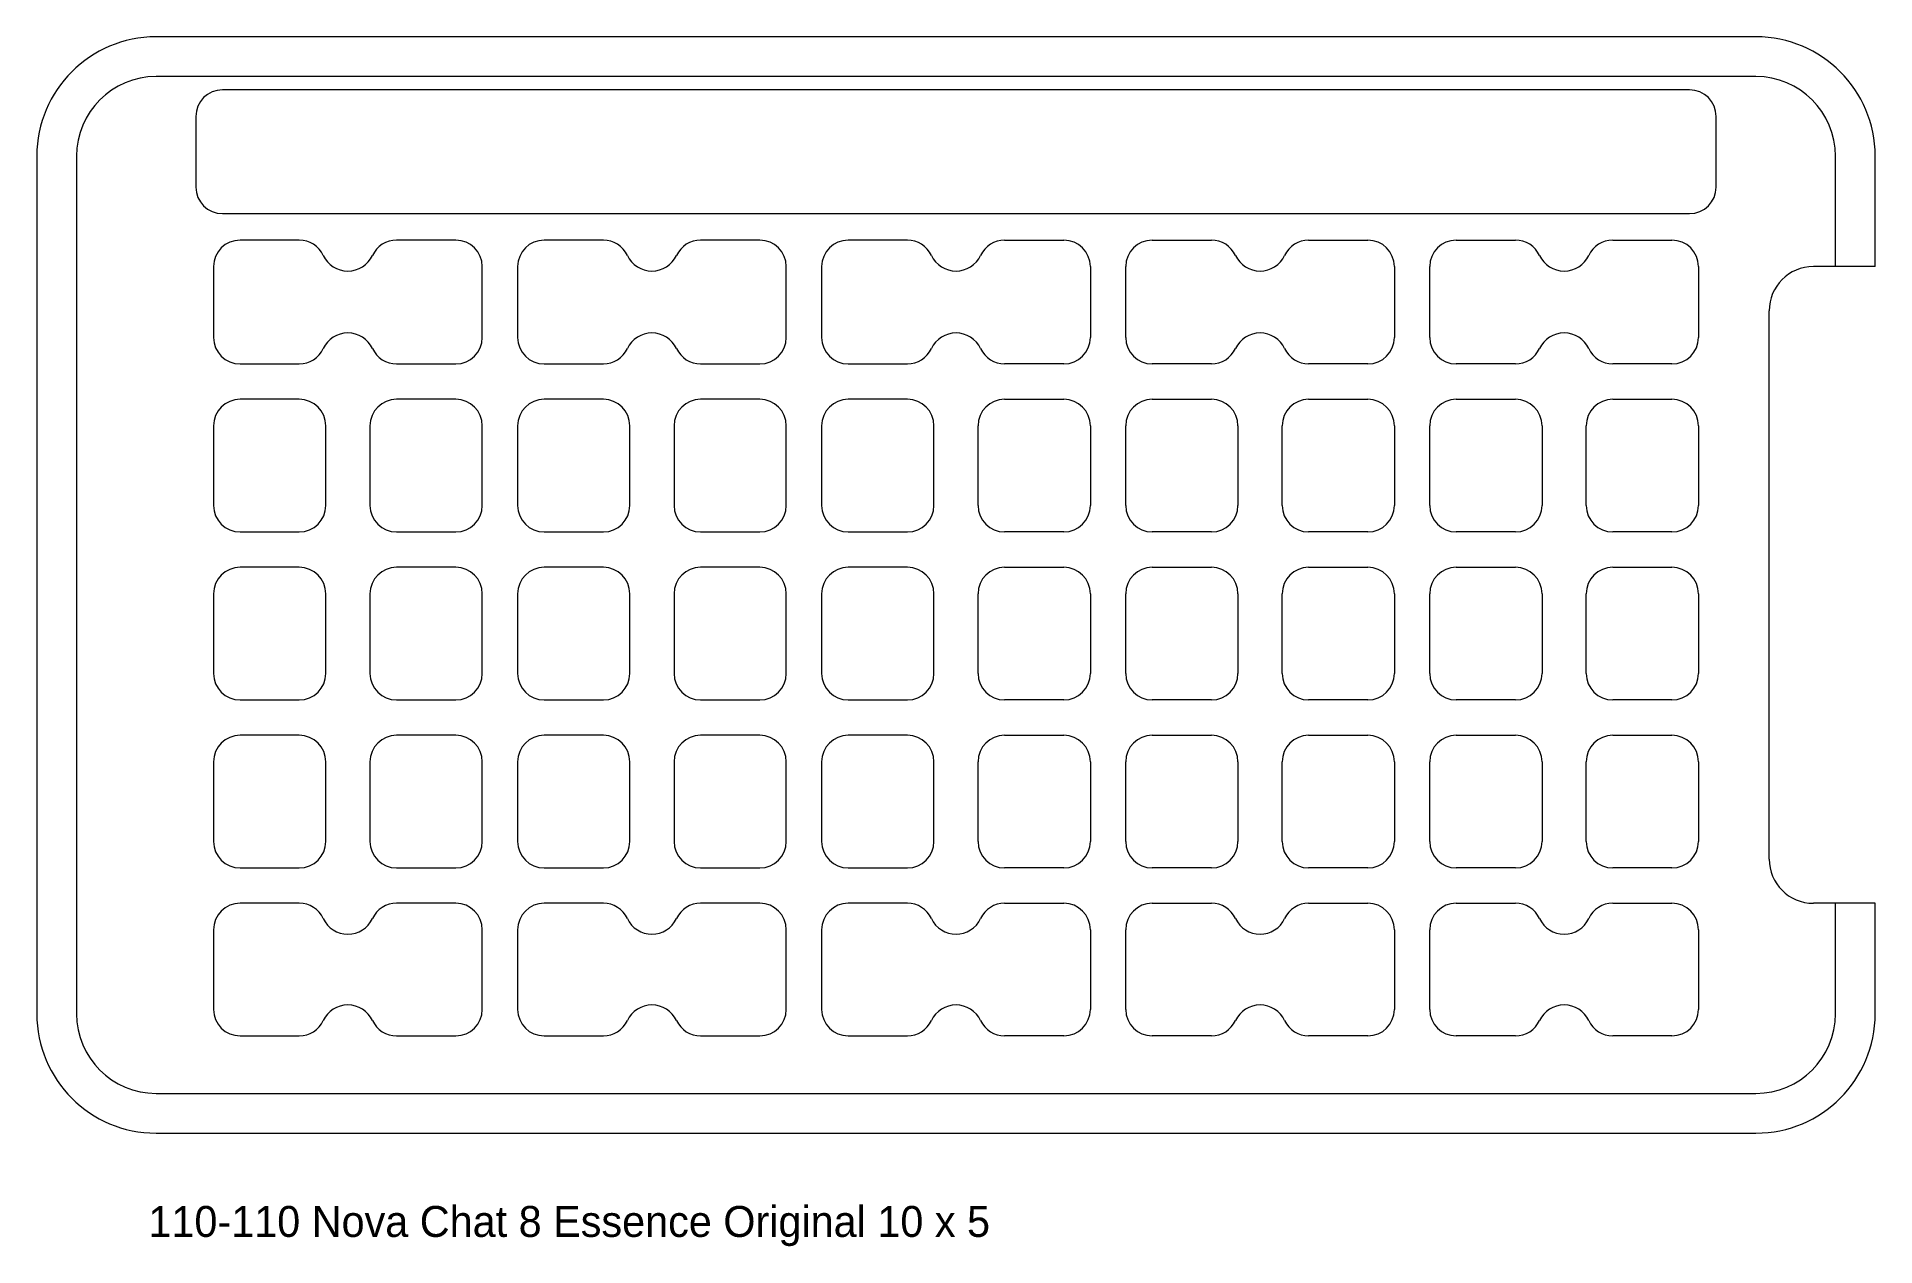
# Model space of a CAD drawing. Header units: millimetres. Extents: x -104 to 104, y -75 to 62.
import ezdxf

# ---------------------------------------------------------------- set-up
doc = ezdxf.new("R2010")
doc.units = ezdxf.units.MM
for name, color, linetype in [('edge-profile', 1, 'Continuous'), ('keys', 3, 'Continuous'), ('outside', 2, 'Continuous')]:
    doc.layers.add(name, color=color, linetype=linetype)

msp = doc.modelspace()

# ---------------------------------------------------------------- linework, layer by layer
at = {"layer": 'edge-profile', "linetype": 'Continuous', "lineweight": 15}
for p, q in [((90.5, 57.5), (-90.5, 57.5)), ((-99.5, 48.5), (-99.5, -48.5)), ((99.5, 36), (99.5, 48.5)), ((99.5, -48.5), (99.5, -36)), ((-90.5, -57.5), (90.5, -57.5))]:
    msp.add_line(p, q, dxfattribs=at)
for centre, start, end in [((-90.5, 48.5), 90, 180), ((90.5, 48.5), 0, 90), ((-90.5, -48.5), 180, 270), ((90.5, -48.5), 270, 0)]:
    msp.add_arc(centre, 9, start, end, dxfattribs=at)
at = {"layer": 'keys', "linetype": 'Continuous', "lineweight": 15}
for p, q in [((83, 56), (-83, 56)), ((-86, 53), (-86, 45)), ((86, 45), (86, 53)), ((-83, 42), (83, 42)), ((-74.3, 39), (-81, 39)), ((-56.6, 39), (-63.3, 39)), ((-39.9, 39), (-46.6, 39)), ((-22.2, 39), (-28.9, 39)), ((-5.5, 39), (-12.2, 39)), ((5.5, 39), (12.2, 39)), ((22.2, 39), (28.9, 39)), ((39.9, 39), (46.6, 39)), ((56.6, 39), (63.3, 39)), ((74.3, 39), (81, 39)), ((-84, 36), (-84, 28)), ((-53.6, 28), (-53.6, 36)), ((-49.6, 36), (-49.6, 28)), ((-19.2, 28), (-19.2, 36)), ((-15.2, 36), (-15.2, 28)), ((15.2, 36), (15.2, 28)), ((19.2, 28), (19.2, 36)), ((49.6, 36), (49.6, 28)), ((53.6, 28), (53.6, 36)), ((84, 36), (84, 28)), ((-81, 25), (-74.3, 25)), ((-63.3, 25), (-56.6, 25)), ((-46.6, 25), (-39.9, 25)), ((-28.9, 25), (-22.2, 25)), ((-12.2, 25), (-5.5, 25)), ((12.2, 25), (5.5, 25)), ((28.9, 25), (22.2, 25)), ((46.6, 25), (39.9, 25)), ((63.3, 25), (56.6, 25)), ((81, 25), (74.3, 25)), ((-74.3, 21), (-81, 21)), ((-56.6, 21), (-63.3, 21)), ((-39.9, 21), (-46.6, 21)), ((-22.2, 21), (-28.9, 21)), ((-5.5, 21), (-12.2, 21)), ((5.5, 21), (12.2, 21)), ((22.2, 21), (28.9, 21)), ((39.9, 21), (46.6, 21)), ((56.6, 21), (63.3, 21)), ((74.3, 21), (81, 21)), ((-84, 18), (-84, 9)), ((-71.3, 9), (-71.3, 18)), ((-66.3, 18), (-66.3, 9)), ((-53.6, 9), (-53.6, 18)), ((-49.6, 18), (-49.6, 9)), ((-36.9, 9), (-36.9, 18)), ((-31.9, 18), (-31.9, 9)), ((-19.2, 9), (-19.2, 18)), ((-15.2, 18), (-15.2, 9)), ((-2.5, 9), (-2.5, 18)), ((2.5, 9), (2.5, 18)), ((15.2, 18), (15.2, 9)), ((19.2, 9), (19.2, 18)), ((31.9, 18), (31.9, 9)), ((36.9, 9), (36.9, 18)), ((49.6, 18), (49.6, 9)), ((53.6, 9), (53.6, 18)), ((66.3, 18), (66.3, 9)), ((71.3, 9), (71.3, 18)), ((84, 18), (84, 9)), ((-81, 6), (-74.3, 6)), ((-63.3, 6), (-56.6, 6)), ((-46.6, 6), (-39.9, 6)), ((-28.9, 6), (-22.2, 6)), ((-12.2, 6), (-5.5, 6)), ((12.2, 6), (5.5, 6)), ((28.9, 6), (22.2, 6)), ((46.6, 6), (39.9, 6)), ((63.3, 6), (56.6, 6)), ((81, 6), (74.3, 6)), ((-74.3, 2), (-81, 2)), ((-56.6, 2), (-63.3, 2)), ((-39.9, 2), (-46.6, 2)), ((-22.2, 2), (-28.9, 2)), ((-5.5, 2), (-12.2, 2)), ((5.5, 2), (12.2, 2)), ((22.2, 2), (28.9, 2)), ((39.9, 2), (46.6, 2)), ((56.6, 2), (63.3, 2)), ((74.3, 2), (81, 2)), ((-84, -1), (-84, -10)), ((-71.3, -10), (-71.3, -1)), ((-66.3, -1), (-66.3, -10)), ((-53.6, -10), (-53.6, -1)), ((-49.6, -1), (-49.6, -10)), ((-36.9, -10), (-36.9, -1)), ((-31.9, -1), (-31.9, -10)), ((-19.2, -10), (-19.2, -1)), ((-15.2, -1), (-15.2, -10)), ((-2.5, -10), (-2.5, -1)), ((2.5, -10), (2.5, -1)), ((15.2, -1), (15.2, -10)), ((19.2, -10), (19.2, -1)), ((31.9, -1), (31.9, -10)), ((36.9, -10), (36.9, -1)), ((49.6, -1), (49.6, -10)), ((53.6, -10), (53.6, -1)), ((66.3, -1), (66.3, -10)), ((71.3, -10), (71.3, -1)), ((84, -1), (84, -10)), ((-81, -13), (-74.3, -13)), ((-63.3, -13), (-56.6, -13)), ((-46.6, -13), (-39.9, -13)), ((-28.9, -13), (-22.2, -13)), ((-12.2, -13), (-5.5, -13)), ((12.2, -13), (5.5, -13)), ((28.9, -13), (22.2, -13)), ((46.6, -13), (39.9, -13)), ((63.3, -13), (56.6, -13)), ((81, -13), (74.3, -13)), ((-74.3, -17), (-81, -17)), ((-56.6, -17), (-63.3, -17)), ((-39.9, -17), (-46.6, -17)), ((-22.2, -17), (-28.9, -17)), ((-5.5, -17), (-12.2, -17)), ((5.5, -17), (12.2, -17)), ((22.2, -17), (28.9, -17)), ((39.9, -17), (46.6, -17)), ((56.6, -17), (63.3, -17)), ((74.3, -17), (81, -17)), ((-84, -20), (-84, -29)), ((-71.3, -29), (-71.3, -20)), ((-66.3, -20), (-66.3, -29)), ((-53.6, -29), (-53.6, -20)), ((-49.6, -20), (-49.6, -29)), ((-36.9, -29), (-36.9, -20)), ((-31.9, -20), (-31.9, -29)), ((-19.2, -29), (-19.2, -20)), ((-15.2, -20), (-15.2, -29)), ((-2.5, -29), (-2.5, -20)), ((2.5, -29), (2.5, -20)), ((15.2, -20), (15.2, -29)), ((19.2, -29), (19.2, -20)), ((31.9, -20), (31.9, -29)), ((36.9, -29), (36.9, -20)), ((49.6, -20), (49.6, -29)), ((53.6, -29), (53.6, -20)), ((66.3, -20), (66.3, -29)), ((71.3, -29), (71.3, -20)), ((84, -20), (84, -29)), ((-81, -32), (-74.3, -32)), ((-63.3, -32), (-56.6, -32)), ((-46.6, -32), (-39.9, -32)), ((-28.9, -32), (-22.2, -32)), ((-12.2, -32), (-5.5, -32)), ((12.2, -32), (5.5, -32)), ((28.9, -32), (22.2, -32)), ((46.6, -32), (39.9, -32)), ((63.3, -32), (56.6, -32)), ((81, -32), (74.3, -32)), ((-74.3, -36), (-81, -36)), ((-56.6, -36), (-63.3, -36)), ((-39.9, -36), (-46.6, -36)), ((-22.2, -36), (-28.9, -36)), ((-5.5, -36), (-12.2, -36)), ((5.5, -36), (12.2, -36)), ((22.2, -36), (28.9, -36)), ((39.9, -36), (46.6, -36)), ((56.6, -36), (63.3, -36)), ((74.3, -36), (81, -36)), ((-84, -39), (-84, -48)), ((-53.6, -48), (-53.6, -39)), ((-49.6, -39), (-49.6, -48)), ((-19.2, -48), (-19.2, -39)), ((-15.2, -39), (-15.2, -48)), ((15.2, -39), (15.2, -48)), ((19.2, -48), (19.2, -39)), ((49.6, -39), (49.6, -48)), ((53.6, -48), (53.6, -39)), ((84, -39), (84, -48)), ((-81, -51), (-74.3, -51)), ((-63.3, -51), (-56.6, -51)), ((-46.6, -51), (-39.9, -51)), ((-28.9, -51), (-22.2, -51)), ((-12.2, -51), (-5.5, -51)), ((12.2, -51), (5.5, -51)), ((28.9, -51), (22.2, -51)), ((46.6, -51), (39.9, -51)), ((63.3, -51), (56.6, -51)), ((81, -51), (74.3, -51))]:
    msp.add_line(p, q, dxfattribs=at)
for centre, radius, start, end in [((-83, 53), 3, 90, 180), ((83, 53), 3, 0, 90), ((-83, 45), 3, 180, 270), ((83, 45), 3, 270, 0), ((-81, 36), 3, 90, 180), ((-74.3, 36), 3, 25.0576, 90), ((-63.3, 36), 3, 90, 154.9424), ((-56.6, 36), 3, 0, 90), ((-46.6, 36), 3, 90, 180), ((-39.9, 36), 3, 25.0576, 90), ((-28.9, 36), 3, 90, 154.9424), ((-22.2, 36), 3, 0, 90), ((-12.2, 36), 3, 90, 180), ((-5.5, 36), 3, 25.0576, 90), ((5.5, 36), 3, 90, 154.9424), ((12.2, 36), 3, 0, 90), ((22.2, 36), 3, 90, 180), ((28.9, 36), 3, 25.0576, 90), ((39.9, 36), 3, 90, 154.9424), ((46.6, 36), 3, 0, 90), ((56.6, 36), 3, 90, 180), ((63.3, 36), 3, 25.0576, 90), ((74.3, 36), 3, 90, 154.9424), ((81, 36), 3, 0, 90), ((-68.8, 38.57), 3.07, 205.0576, 334.9424), ((-34.4, 38.57), 3.07, 205.0576, 334.9424), ((0, 38.57), 3.07, 205.0576, 334.9424), ((34.4, 38.57), 3.07, 205.0576, 334.9424), ((68.8, 38.57), 3.07, 205.0576, 334.9424), ((-81, 28), 3, 180, 270), ((-68.8, 25.43), 3.07, 25.0576, 154.9424), ((-56.6, 28), 3, 270, 0), ((-46.6, 28), 3, 180, 270), ((-34.4, 25.43), 3.07, 25.0576, 154.9424), ((-22.2, 28), 3, 270, 0), ((-12.2, 28), 3, 180, 270), ((0, 25.43), 3.07, 25.0576, 154.9424), ((12.2, 28), 3, 270, 0), ((22.2, 28), 3, 180, 270), ((34.4, 25.43), 3.07, 25.0576, 154.9424), ((46.6, 28), 3, 270, 0), ((56.6, 28), 3, 180, 270), ((68.8, 25.43), 3.07, 25.0576, 154.9424), ((81, 28), 3, 270, 0), ((-74.3, 28), 3, 270, 334.9424), ((-63.3, 28), 3, 205.0576, 270), ((-39.9, 28), 3, 270, 334.9424), ((-28.9, 28), 3, 205.0576, 270), ((-5.5, 28), 3, 270, 334.9424), ((5.5, 28), 3, 205.0576, 270), ((28.9, 28), 3, 270, 334.9424), ((39.9, 28), 3, 205.0576, 270), ((63.3, 28), 3, 270, 334.9424), ((74.3, 28), 3, 205.0576, 270), ((-81, 18), 3, 90, 180), ((-74.3, 18), 3, 0, 90), ((-63.3, 18), 3, 90, 180), ((-56.6, 18), 3, 0, 90), ((-46.6, 18), 3, 90, 180), ((-39.9, 18), 3, 0, 90), ((-28.9, 18), 3, 90, 180), ((-22.2, 18), 3, 0, 90), ((-12.2, 18), 3, 90, 180), ((-5.5, 18), 3, 0, 90), ((5.5, 18), 3, 90, 180), ((12.2, 18), 3, 0, 90), ((22.2, 18), 3, 90, 180), ((28.9, 18), 3, 0, 90), ((39.9, 18), 3, 90, 180), ((46.6, 18), 3, 0, 90), ((56.6, 18), 3, 90, 180), ((63.3, 18), 3, 0, 90), ((74.3, 18), 3, 90, 180), ((81, 18), 3, 0, 90), ((-81, 9), 3, 180, 270), ((-74.3, 9), 3, 270, 0), ((-63.3, 9), 3, 180, 270), ((-56.6, 9), 3, 270, 0), ((-46.6, 9), 3, 180, 270), ((-39.9, 9), 3, 270, 0), ((-28.9, 9), 3, 180, 270), ((-22.2, 9), 3, 270, 0), ((-12.2, 9), 3, 180, 270), ((-5.5, 9), 3, 270, 0), ((5.5, 9), 3, 180, 270), ((12.2, 9), 3, 270, 0), ((22.2, 9), 3, 180, 270), ((28.9, 9), 3, 270, 0), ((39.9, 9), 3, 180, 270), ((46.6, 9), 3, 270, 0), ((56.6, 9), 3, 180, 270), ((63.3, 9), 3, 270, 0), ((74.3, 9), 3, 180, 270), ((81, 9), 3, 270, 0), ((-81, -1), 3, 90, 180), ((-74.3, -1), 3, 0, 90), ((-63.3, -1), 3, 90, 180), ((-56.6, -1), 3, 0, 90), ((-46.6, -1), 3, 90, 180), ((-39.9, -1), 3, 0, 90), ((-28.9, -1), 3, 90, 180), ((-22.2, -1), 3, 0, 90), ((-12.2, -1), 3, 90, 180), ((-5.5, -1), 3, 0, 90), ((5.5, -1), 3, 90, 180), ((12.2, -1), 3, 0, 90), ((22.2, -1), 3, 90, 180), ((28.9, -1), 3, 0, 90), ((39.9, -1), 3, 90, 180), ((46.6, -1), 3, 0, 90), ((56.6, -1), 3, 90, 180), ((63.3, -1), 3, 0, 90), ((74.3, -1), 3, 90, 180), ((81, -1), 3, 0, 90), ((-81, -10), 3, 180, 270), ((-74.3, -10), 3, 270, 0), ((-63.3, -10), 3, 180, 270), ((-56.6, -10), 3, 270, 0), ((-46.6, -10), 3, 180, 270), ((-39.9, -10), 3, 270, 0), ((-28.9, -10), 3, 180, 270), ((-22.2, -10), 3, 270, 0), ((-12.2, -10), 3, 180, 270), ((-5.5, -10), 3, 270, 0), ((5.5, -10), 3, 180, 270), ((12.2, -10), 3, 270, 0), ((22.2, -10), 3, 180, 270), ((28.9, -10), 3, 270, 0), ((39.9, -10), 3, 180, 270), ((46.6, -10), 3, 270, 0), ((56.6, -10), 3, 180, 270), ((63.3, -10), 3, 270, 0), ((74.3, -10), 3, 180, 270), ((81, -10), 3, 270, 0), ((-81, -20), 3, 90, 180), ((-74.3, -20), 3, 0, 90), ((-63.3, -20), 3, 90, 180), ((-56.6, -20), 3, 0, 90), ((-46.6, -20), 3, 90, 180), ((-39.9, -20), 3, 0, 90), ((-28.9, -20), 3, 90, 180), ((-22.2, -20), 3, 0, 90), ((-12.2, -20), 3, 90, 180), ((-5.5, -20), 3, 0, 90), ((5.5, -20), 3, 90, 180), ((12.2, -20), 3, 0, 90), ((22.2, -20), 3, 90, 180), ((28.9, -20), 3, 0, 90), ((39.9, -20), 3, 90, 180), ((46.6, -20), 3, 0, 90), ((56.6, -20), 3, 90, 180), ((63.3, -20), 3, 0, 90), ((74.3, -20), 3, 90, 180), ((81, -20), 3, 0, 90), ((-81, -29), 3, 180, 270), ((-74.3, -29), 3, 270, 0), ((-63.3, -29), 3, 180, 270), ((-56.6, -29), 3, 270, 0), ((-46.6, -29), 3, 180, 270), ((-39.9, -29), 3, 270, 0), ((-28.9, -29), 3, 180, 270), ((-22.2, -29), 3, 270, 0), ((-12.2, -29), 3, 180, 270), ((-5.5, -29), 3, 270, 0), ((5.5, -29), 3, 180, 270), ((12.2, -29), 3, 270, 0), ((22.2, -29), 3, 180, 270), ((28.9, -29), 3, 270, 0), ((39.9, -29), 3, 180, 270), ((46.6, -29), 3, 270, 0), ((56.6, -29), 3, 180, 270), ((63.3, -29), 3, 270, 0), ((74.3, -29), 3, 180, 270), ((81, -29), 3, 270, 0), ((-81, -39), 3, 90, 180), ((-74.3, -39), 3, 25.0576, 90), ((-63.3, -39), 3, 90, 154.9424), ((-56.6, -39), 3, 0, 90), ((-46.6, -39), 3, 90, 180), ((-39.9, -39), 3, 25.0576, 90), ((-28.9, -39), 3, 90, 154.9424), ((-22.2, -39), 3, 0, 90), ((-12.2, -39), 3, 90, 180), ((-5.5, -39), 3, 25.0576, 90), ((5.5, -39), 3, 90, 154.9424), ((12.2, -39), 3, 0, 90), ((22.2, -39), 3, 90, 180), ((28.9, -39), 3, 25.0576, 90), ((39.9, -39), 3, 90, 154.9424), ((46.6, -39), 3, 0, 90), ((56.6, -39), 3, 90, 180), ((63.3, -39), 3, 25.0576, 90), ((74.3, -39), 3, 90, 154.9424), ((81, -39), 3, 0, 90), ((-68.8, -36.43), 3.07, 205.0576, 334.9424), ((-34.4, -36.43), 3.07, 205.0576, 334.9424), ((0, -36.43), 3.07, 205.0576, 334.9424), ((34.4, -36.43), 3.07, 205.0576, 334.9424), ((68.8, -36.43), 3.07, 205.0576, 334.9424), ((-68.8, -50.57), 3.07, 25.0576, 154.9424), ((-34.4, -50.57), 3.07, 25.0576, 154.9424), ((0, -50.57), 3.07, 25.0576, 154.9424), ((34.4, -50.57), 3.07, 25.0576, 154.9424), ((68.8, -50.57), 3.07, 25.0576, 154.9424), ((-81, -48), 3, 180, 270), ((-74.3, -48), 3, 270, 334.9424), ((-63.3, -48), 3, 205.0576, 270), ((-56.6, -48), 3, 270, 0), ((-46.6, -48), 3, 180, 270), ((-39.9, -48), 3, 270, 334.9424), ((-28.9, -48), 3, 205.0576, 270), ((-22.2, -48), 3, 270, 0), ((-12.2, -48), 3, 180, 270), ((-5.5, -48), 3, 270, 334.9424), ((5.5, -48), 3, 205.0576, 270), ((12.2, -48), 3, 270, 0), ((22.2, -48), 3, 180, 270), ((28.9, -48), 3, 270, 334.9424), ((39.9, -48), 3, 205.0576, 270), ((46.6, -48), 3, 270, 0), ((56.6, -48), 3, 180, 270), ((63.3, -48), 3, 270, 334.9424), ((74.3, -48), 3, 205.0576, 270), ((81, -48), 3, 270, 0)]:
    msp.add_arc(centre, radius, start, end, dxfattribs=at)
at = {"layer": 'outside', "linetype": 'Continuous', "lineweight": 15}
for p, q in [((90.5, 62), (-90.5, 62)), ((-104, 48.5), (-104, -48.5)), ((104, 36), (104, 48.5)), ((104, 36), (97, 36)), ((92, -31), (92, 31)), ((104, -36), (97, -36)), ((104, -48.5), (104, -36)), ((-90.5, -62), (90.5, -62))]:
    msp.add_line(p, q, dxfattribs=at)
for centre, radius, start, end in [((-90.5, 48.5), 13.5, 90, 180), ((90.5, 48.5), 13.5, 0, 90), ((97, 31), 5, 90, 180), ((97, -31), 5, 180, 270), ((-90.5, -48.5), 13.5, 180, 270), ((90.5, -48.5), 13.5, 270, 0)]:
    msp.add_arc(centre, radius, start, end, dxfattribs=at)

# ---------------------------------------------------------------- texts
msp.add_text('110-110 Nova Chat 8 Essence Original 10 x 5', height=3.5).set_placement((-91.37, -73.74))

doc.saveas('drawing.dxf')
